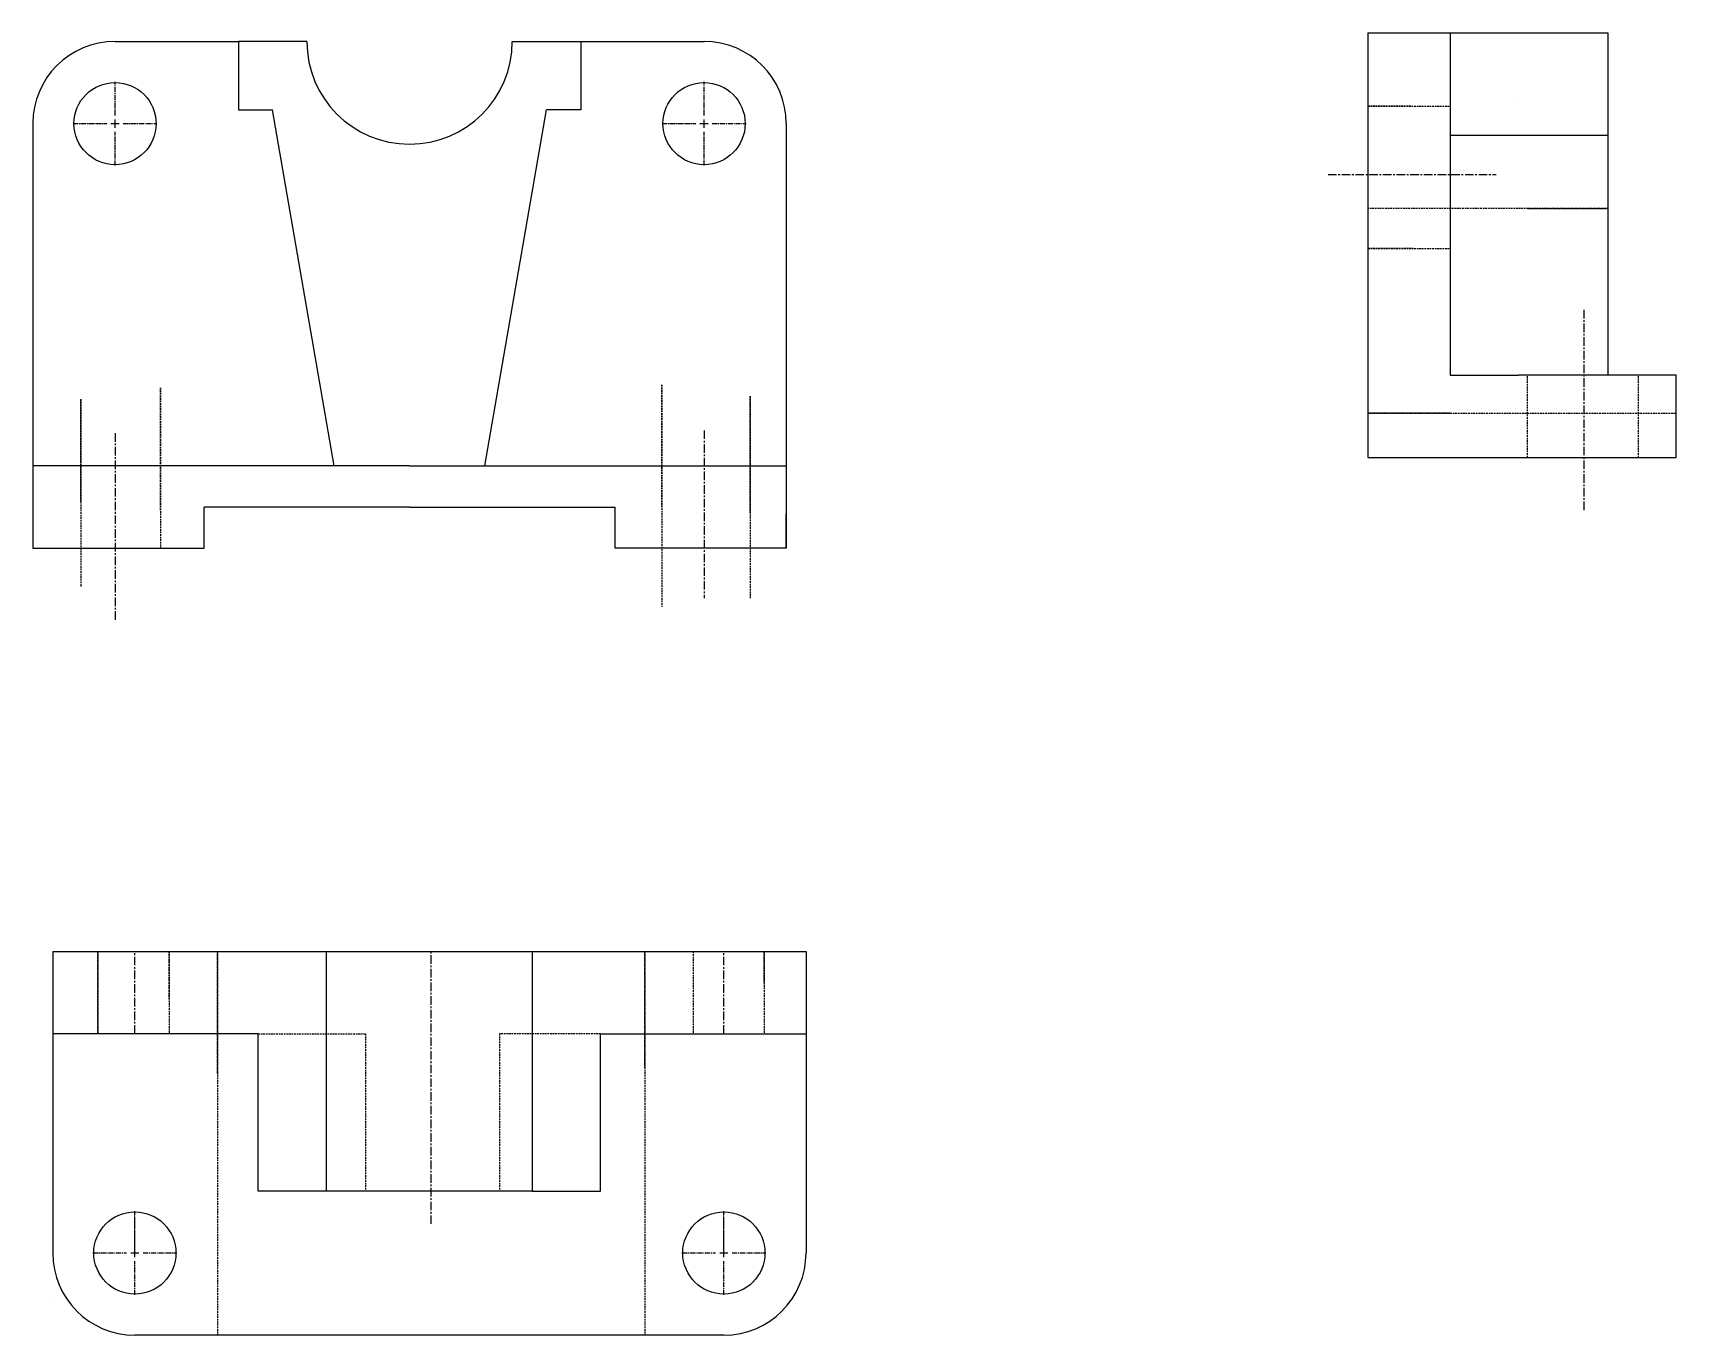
# Model space of a CAD drawing. Header units: inches. Extents: x 61 to 301, y 26 to 216.
import ezdxf

# ---------------------------------------------------------------- set-up
doc = ezdxf.new("R2010")
doc.units = ezdxf.units.IN
doc.header["$MEASUREMENT"] = 0
for name, pattern in [('CENTER', [2, 1.25, -0.25, 0.25, -0.25]), ('CENTER2', [1.125, 0.75, -0.125, 0.125, -0.125]), ('DASHED2', [0.375, 0.25, -0.125])]:
    doc.linetypes.add(name, pattern=pattern)
doc.layers.add('Layer1', color=50, linetype='CENTER')
doc.layers.add('Layer2', color=130, linetype='DASHED2', lineweight=25)

# ---------------------------------------------------------------- blocks, each defined once
blk = doc.blocks.new('*U1')
at = {"layer": 'Layer1', "color": 0, "linetype": 'CENTER2', "transparency": 16777216}
for p, q in [((0, 1.2), (0, 6.12)), ((-6.12, 0), (-1.2, 0)), ((1.2, 0), (6.12, 0)), ((0, -6.12), (0, -1.2))]:
    blk.add_line(p, q, dxfattribs=at)
at = {"layer": 'Layer1', "color": 0, "linetype": 'Continuous', "transparency": 16777216}
for p, q in [((-0.6, 0), (0.6, 0)), ((0, -0.6), (0, 0.6))]:
    blk.add_line(p, q, dxfattribs=at)
blk = doc.blocks.new('*U2')
at = {"layer": 'Layer1', "color": 0, "linetype": 'CENTER2', "transparency": 16777216}
for p, q in [((0, 1.2), (0, 6.12)), ((-6.12, 0), (-1.2, 0)), ((1.2, 0), (6.12, 0)), ((0, -6.12), (0, -1.2))]:
    blk.add_line(p, q, dxfattribs=at)
at = {"layer": 'Layer1', "color": 0, "linetype": 'Continuous', "transparency": 16777216}
for p, q in [((-0.6, 0), (0.6, 0)), ((0, -0.6), (0, 0.6))]:
    blk.add_line(p, q, dxfattribs=at)
blk = doc.blocks.new('*U3')
at = {"layer": 'Layer1', "color": 0, "linetype": 'CENTER2', "transparency": 16777216}
for p, q in [((0, 1.2), (0, 6.12)), ((-6.12, 0), (-1.2, 0)), ((1.2, 0), (6.12, 0)), ((0, -6.12), (0, -1.2))]:
    blk.add_line(p, q, dxfattribs=at)
at = {"layer": 'Layer1', "color": 0, "linetype": 'Continuous', "transparency": 16777216}
for p, q in [((-0.6, 0), (0.6, 0)), ((0, -0.6), (0, 0.6))]:
    blk.add_line(p, q, dxfattribs=at)
blk = doc.blocks.new('*U4')
at = {"layer": 'Layer1', "color": 0, "linetype": 'CENTER2', "transparency": 16777216}
for p, q in [((0, 1.2), (0, 6.12)), ((-6.12, 0), (-1.2, 0)), ((1.2, 0), (6.12, 0)), ((0, -6.12), (0, -1.2))]:
    blk.add_line(p, q, dxfattribs=at)
at = {"layer": 'Layer1', "color": 0, "linetype": 'Continuous', "transparency": 16777216}
for p, q in [((-0.6, 0), (0.6, 0)), ((0, -0.6), (0, 0.6))]:
    blk.add_line(p, q, dxfattribs=at)

msp = doc.modelspace()

# ---------------------------------------------------------------- linework, layer by layer
for p, q in [((256.4, 216.29), (256.4, 154.29)), ((256.4, 216.29), (268.4, 216.29)), ((268.4, 216.29), (291.4, 216.29)), ((268.4, 216.29), (268.4, 166.29)), ((291.4, 216.29), (291.4, 201.29)), ((73.47, 215.04), (91.47, 215.04)), ((101.47, 215.04), (91.47, 215.04)), ((91.47, 215.04), (91.47, 205.04)), ((131.47, 215.04), (141.47, 215.04)), ((141.47, 215.04), (141.47, 205.04)), ((141.47, 215.04), (159.47, 215.04)), ((278.4, 206.68), (278.4, 206.68)), ((91.47, 205.04), (96.47, 205.04)), ((105.47, 153.04), (96.47, 205.04)), ((127.47, 153.04), (136.47, 205.04)), ((141.47, 205.04), (136.47, 205.04)), ((61.47, 203.04), (61.47, 153.04)), ((171.47, 203.04), (171.47, 146.07)), ((291.4, 201.29), (268.4, 201.29)), ((291.4, 201.29), (291.4, 166.29)), ((268.4, 166.29), (278.4, 166.29)), ((301.4, 166.29), (278.4, 166.29)), ((301.4, 154.29), (301.4, 166.29)), ((256.4, 154.29), (301.4, 154.29)), ((61.47, 153.04), (61.47, 141.04)), ((105.47, 153.04), (61.47, 153.04)), ((116.47, 153.04), (105.47, 153.04)), ((116.47, 153.04), (127.47, 153.04)), ((127.47, 153.04), (171.47, 153.04)), ((171.47, 153.04), (171.47, 141.04)), ((116.47, 147.04), (86.47, 147.04)), ((86.47, 141.04), (86.47, 147.04)), ((116.47, 147.04), (146.47, 147.04)), ((146.47, 141.04), (146.47, 147.04)), ((171.47, 141.04), (171.47, 146.07)), ((61.47, 141.04), (86.47, 141.04)), ((171.47, 141.04), (146.47, 141.04)), ((64.36, 82.12), (174.36, 82.12)), ((64.36, 82.12), (64.36, 38.11)), ((104.36, 47.12), (104.36, 82.12)), ((119.36, 82.12), (134.36, 82.12)), ((134.36, 82.12), (134.36, 47.12)), ((174.36, 82.12), (174.36, 70.12)), ((94.36, 70.12), (64.36, 70.12)), ((94.36, 47.12), (94.36, 70.12)), ((144.36, 47.12), (144.36, 70.12)), ((144.36, 70.12), (174.36, 70.12)), ((174.36, 70.12), (174.36, 38.11)), ((104.36, 47.12), (94.36, 47.12)), ((134.36, 47.12), (104.36, 47.12)), ((134.36, 47.12), (144.36, 47.12)), ((64.36, 30.71), (64.36, 30.71)), ((162.36, 26.11), (76.36, 26.11))]:
    msp.add_line(p, q)
for centre in [(73.47, 203.04), (159.47, 203.04), (76.36, 38.11), (162.36, 38.11)]:
    msp.add_circle(centre, 6)
for centre, radius, start, end in [((73.47, 203.04), 12, 90, 180), ((116.47, 215.04), 15, 180, 0), ((159.47, 203.04), 12, 0, 90), ((76.36, 38.11), 12, 180, 270), ((162.36, 38.11), 12, 270, 0)]:
    msp.add_arc(centre, radius, start, end)
at = {"layer": 'Layer1'}
for p, q in [((250.57, 195.62), (275.1, 195.62)), ((287.99, 146.6), (287.99, 176.09)), ((73.47, 157.82), (73.47, 130.41)), ((159.47, 158.23), (159.47, 133.73)), ((76.36, 70.12), (76.36, 82.12)), ((119.62, 42.35), (119.62, 82.12)), ((162.36, 70.12), (162.36, 82.12)), ((76.36, 38.11), (76.36, 44.11)), ((162.36, 38.11), (162.36, 44.11))]:
    msp.add_line(p, q, dxfattribs=at)
at = {"layer": 'Layer2'}
for p, q in [((262.63, 205.58), (256.4, 205.58)), ((256.4, 205.58), (268.4, 205.58)), ((291.4, 190.63), (256.4, 190.63)), ((279.68, 190.63), (291.4, 190.63)), ((263.05, 184.82), (256.4, 184.82)), ((256.4, 184.82), (268.4, 184.82)), ((279.68, 154.29), (279.68, 166.29)), ((295.89, 154.29), (295.89, 166.29)), ((80.12, 146.6), (80.12, 164.46)), ((80.12, 164.46), (80.12, 141.04)), ((153.29, 147.02), (153.29, 164.88)), ((153.29, 164.88), (153.29, 132.48)), ((166.18, 146.19), (166.18, 163.22)), ((166.18, 163.22), (166.18, 133.73)), ((68.48, 147.85), (68.48, 162.8)), ((68.48, 162.8), (68.48, 135.39)), ((268.4, 160.73), (256.4, 160.73)), ((256.4, 160.73), (301.4, 160.73)), ((70.97, 70.12), (70.97, 82.12)), ((70.97, 82.12), (70.97, 70.12)), ((81.37, 75.16), (81.37, 82.12)), ((81.37, 82.12), (81.37, 70.12)), ((88.44, 64.36), (88.44, 82.12)), ((88.44, 82.12), (88.44, 26.11)), ((150.8, 65.2), (150.8, 82.12)), ((150.8, 82.12), (150.8, 26.11)), ((157.86, 82.12), (157.86, 70.12)), ((168.26, 77.66), (168.26, 82.12)), ((168.26, 82.12), (168.26, 70.12)), ((94.36, 70.12), (110.05, 70.12)), ((110.05, 70.12), (110.05, 47.12)), ((144.36, 70.12), (129.59, 70.12)), ((129.59, 70.12), (129.59, 47.12))]:
    msp.add_line(p, q, dxfattribs=at)

# ---------------------------------------------------------------- block references
at = {"layer": 'Layer1', "linetype": 'CENTER2'}
for name, p in [('*U1', (73.47, 203.04)), ('*U2', (159.47, 203.04)), ('*U3', (76.36, 38.11)), ('*U4', (162.36, 38.11))]:
    msp.add_blockref(name, p, dxfattribs=at)

doc.saveas('drawing.dxf')
